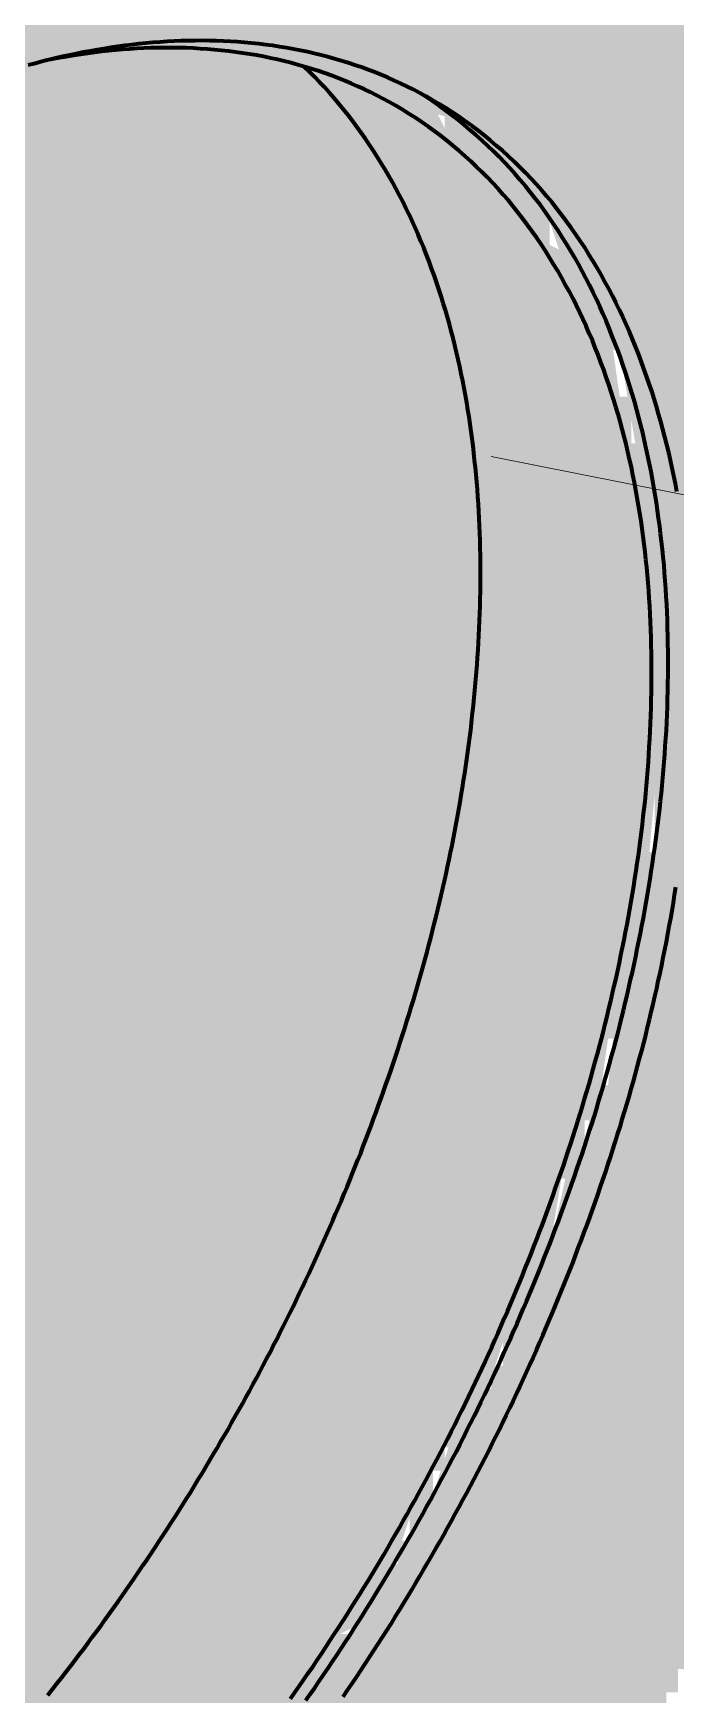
# Model space of a CAD drawing. Header units: millimetres. Extents: x 0 to 420, y 0 to 297.
# Drawn here: x 238.83 to 244.34, y 161.2 to 175.43 of the extents above; entities that cross this region are included whole.
import ezdxf

# ---------------------------------------------------------------- set-up
doc = ezdxf.new("R2010")
doc.units = ezdxf.units.MM
for name, color, linetype, lineweight in [('01-VISIBLE', 7, 'CONTINUOUS', 70), ('08-FINA', 5, 'CONTINUOUS', 18), ('13-GRAFICA', 30, 'CONTINUOUS', 18)]:
    doc.layers.add(name, color=color, linetype=linetype, lineweight=lineweight)

msp = doc.modelspace()

# ---------------------------------------------------------------- hatches: boundary and pattern name
at = {"layer": '08-FINA'}
h = msp.add_hatch(color=7, dxfattribs=at)
h.dxf.hatch_style = 1
edge = h.paths.add_edge_path()
edge.add_arc((242.753, 171.806), 0.6, 0, 360)
at = {"layer": '13-GRAFICA', "true_color": 0x202020}
h = msp.add_hatch(color=7, dxfattribs=at)
h.dxf.hatch_style = 1
h.paths.add_polyline_path([(230.856, 178.118), (231.056, 178.118), (231.156, 178.318), (231.356, 178.318), (231.556, 178.618), (231.756, 178.618), (231.856, 178.818), (232.056, 178.818), (232.256, 179.118), (232.456, 179.118), (232.556, 179.318), (232.756, 179.318), (232.756, 179.418), (232.856, 179.418), (232.956, 179.618), (233.156, 179.618), (233.256, 179.818), (233.456, 179.818), (233.456, 179.918), (233.656, 179.918), (233.656, 180.018), (233.956, 180.018), (233.956, 180.118), (234.156, 180.118), (234.156, 180.218), (234.356, 180.218), (234.356, 180.318), (234.656, 180.318), (234.656, 180.418), (234.856, 180.418), (234.856, 180.518), (235.056, 180.518), (235.056, 180.618), (235.256, 180.618), (235.256, 180.718), (235.556, 180.718), (235.556, 180.818), (235.756, 180.818), (235.756, 180.918), (236.256, 180.918), (236.256, 181.018), (238.556, 181.218), (238.556, 181.118), (239.056, 181.118), (239.056, 181.018), (239.456, 181.018), (239.456, 180.918), (239.956, 180.918), (239.956, 180.818), (240.356, 180.818), (240.356, 180.718), (240.756, 180.618), (240.856, 180.418), (241.256, 180.318), (241.356, 180.118), (241.956, 179.918), (242.056, 179.718), (242.656, 179.518), (242.756, 179.318), (243.156, 179.218), (243.256, 179.018), (243.856, 178.818), (243.956, 178.618), (244.156, 178.618), (244.256, 178.468), (244.256, 171.118), (244.156, 171.118), (244.156, 171.518), (244.056, 171.518), (243.856, 172.718), (243.756, 172.718), (243.756, 173.018), (243.556, 173.118), (243.456, 173.518), (243.356, 173.518), (243.256, 173.818), (243.056, 173.918), (242.956, 174.318), (242.756, 174.318), (242.556, 174.618), (242.356, 174.618), (242.356, 174.718), (242.056, 174.818), (241.956, 175.018), (241.756, 175.018), (241.756, 175.118), (241.256, 175.118), (241.256, 175.218), (240.856, 175.218), (240.856, 175.318), (239.656, 175.318), (239.656, 175.218), (238.556, 175.118), (238.556, 175.018), (238.056, 174.918), (238.056, 174.818), (237.856, 174.818), (237.856, 174.718), (237.656, 174.718), (237.656, 174.618), (237.356, 174.618), (237.356, 174.518), (236.756, 174.318), (236.656, 174.118), (236.456, 174.118), (236.256, 173.818), (236.056, 173.818), (235.956, 173.618), (235.756, 173.618), (235.756, 173.518), (235.656, 173.518), (235.556, 173.318), (235.356, 173.318), (235.256, 173.118), (235.056, 173.118), (235.056, 173.018), (233.256, 171.318), (233.256, 171.118), (233.056, 171.018), (233.056, 170.818), (232.756, 170.618), (232.756, 170.418), (232.456, 170.218), (232.456, 170.018), (232.256, 169.918), (232.256, 169.718), (232.156, 169.718), (232.156, 169.618), (231.956, 169.518), (231.956, 169.318), (231.756, 169.218), (231.756, 169.018), (231.656, 169.018), (231.556, 168.618), (231.356, 168.518), (231.356, 168.318), (231.256, 168.318), (231.256, 168.118), (231.156, 168.118), (231.156, 167.918), (231.056, 167.918), (231.056, 167.718), (230.956, 167.718), (230.756, 167.118), (230.556, 167.018), (230.456, 166.418), (230.356, 166.418), (230.356, 166.218), (230.256, 166.218), (230.056, 165.318), (229.956, 165.318), (229.856, 164.818), (229.756, 164.818), (229.756, 164.518), (229.656, 164.518), (229.556, 163.418), (229.456, 163.418), (229.456, 162.918), (229.356, 162.918), (229.356, 162.418), (229.256, 162.418), (229.256, 176.451)])
h = msp.add_hatch(color=7, dxfattribs=at)
h.dxf.hatch_style = 1
h.paths.add_polyline_path([(244.356, 178.318), (244.556, 178.318), (244.756, 178.018), (244.956, 178.018), (245.056, 177.818), (245.256, 177.818), (245.256, 177.718), (245.756, 177.318), (245.756, 177.118), (245.956, 177.018), (245.956, 176.818), (246.056, 176.818), (246.056, 176.618), (246.256, 176.518), (246.356, 176.118), (246.456, 176.118), (246.556, 175.818), (246.756, 175.718), (246.856, 175.018), (246.956, 175.018), (246.956, 174.618), (247.056, 174.618), (247.056, 174.218), (247.156, 174.218), (247.156, 173.718), (247.256, 173.718), (247.256, 173.318), (247.356, 173.318), (247.356, 169.718), (247.256, 169.718), (247.256, 169.218), (247.156, 169.218), (247.156, 168.718), (247.056, 168.718), (247.056, 168.118), (246.956, 168.118), (246.956, 167.618), (246.856, 167.618), (246.756, 166.718), (246.656, 166.718), (246.656, 166.418), (246.556, 166.418), (246.556, 166.218), (246.456, 166.218), (246.456, 165.918), (246.356, 165.918), (246.156, 165.018), (246.056, 165.018), (246.056, 164.818), (245.956, 164.818), (245.756, 163.918), (245.656, 163.918), (245.656, 163.718), (245.556, 163.718), (245.556, 163.418), (245.356, 163.318), (245.356, 163.118), (245.256, 163.118), (245.256, 162.918), (245.156, 162.918), (245.156, 162.718), (245.056, 162.718), (245.056, 162.518), (244.956, 162.518), (244.956, 162.318), (244.856, 162.318), (244.656, 161.718), (244.456, 161.618), (244.456, 161.418), (244.356, 161.418), (244.356, 161.218), (244.256, 161.218), (244.256, 168.918), (244.256, 171.118), (244.256, 178.468)])
at = {"layer": '13-GRAFICA', "true_color": 0xa5a8ac}
h = msp.add_hatch(color=7, dxfattribs=at)
h.dxf.hatch_style = 1
h.paths.add_polyline_path([(238.556, 175.118), (239.656, 175.218), (239.656, 175.318), (240.856, 175.318), (240.856, 175.218), (241.256, 175.218), (241.256, 175.118), (241.756, 175.118), (241.756, 175.018), (241.956, 175.018), (242.056, 174.818), (242.256, 174.818), (242.356, 174.618), (242.556, 174.618), (242.756, 174.318), (242.956, 174.318), (243.056, 173.918), (243.256, 173.818), (243.256, 173.618), (243.456, 173.518), (243.556, 173.118), (243.756, 173.018), (243.856, 172.318), (243.956, 172.318), (243.956, 171.918), (244.056, 171.918), (244.056, 171.518), (244.156, 171.518), (244.156, 171.118), (244.256, 171.118), (244.256, 168.918), (244.156, 168.918), (244.056, 167.818), (243.956, 167.818), (243.956, 167.318), (243.856, 167.318), (243.856, 166.818), (243.756, 166.818), (243.656, 166.118), (243.556, 166.118), (243.556, 165.918), (243.456, 165.918), (243.456, 165.618), (243.356, 165.618), (243.256, 165.018), (243.156, 165.018), (243.156, 164.818), (243.056, 164.818), (242.956, 164.218), (242.856, 164.218), (242.656, 163.618), (242.456, 163.518), (242.456, 163.318), (242.356, 163.318), (242.356, 163.118), (242.256, 163.118), (242.256, 162.918), (242.156, 162.918), (242.156, 162.718), (242.056, 162.718), (241.856, 162.118), (241.656, 162.018), (241.656, 161.818), (241.456, 161.718), (241.456, 161.518), (241.156, 161.318), (241.156, 161.118), (240.956, 161.018), (240.956, 160.818), (240.656, 160.618), (240.656, 160.418), (240.356, 160.218), (240.356, 160.018), (240.256, 160.018), (238.556, 158.233), (238.556, 165.818), (238.556, 175.018)])
at = {"layer": '13-GRAFICA', "true_color": 0x202020}
h = msp.add_hatch(color=7, dxfattribs=at)
h.dxf.hatch_style = 1
h.paths.add_polyline_path([(244.256, 161.018), (244.156, 161.018), (243.956, 160.418), (243.856, 160.418), (243.756, 160.118), (243.456, 159.918), (243.456, 159.718), (243.156, 159.518), (243.156, 159.318), (243.056, 159.318), (242.956, 159.018), (242.656, 158.818), (242.656, 158.618), (242.356, 158.418), (242.356, 158.218), (242.256, 158.218), (242.156, 157.918), (241.856, 157.718), (241.856, 157.518), (241.756, 157.518), (239.256, 154.918), (239.056, 154.918), (238.856, 154.618), (238.656, 154.618), (238.556, 154.418), (238.356, 154.418), (238.156, 154.118), (237.956, 154.118), (237.856, 153.918), (237.656, 153.918), (237.456, 153.618), (237.256, 153.618), (237.256, 153.518), (236.956, 153.418), (236.856, 153.218), (236.356, 153.118), (236.356, 153.018), (236.156, 153.018), (236.156, 152.918), (235.956, 152.918), (235.956, 152.818), (235.756, 152.818), (235.756, 152.718), (235.456, 152.718), (235.456, 152.618), (235.256, 152.618), (235.256, 152.518), (235.056, 152.518), (235.056, 152.418), (234.756, 152.418), (234.756, 152.318), (234.556, 152.318), (234.556, 152.218), (234.356, 152.218), (234.356, 152.118), (231.656, 151.818), (231.656, 151.918), (231.256, 151.918), (231.256, 152.018), (230.756, 152.018), (230.756, 152.118), (230.356, 152.118), (230.356, 152.218), (229.856, 152.218), (229.856, 152.318), (229.456, 152.418), (229.356, 152.618), (229.256, 152.651), (229.256, 159.918), (229.356, 159.918), (229.356, 159.518), (229.456, 159.518), (229.456, 159.118), (229.556, 159.118), (229.556, 158.718), (229.656, 158.718), (229.656, 158.218), (229.756, 158.218), (229.856, 157.918), (230.056, 157.818), (230.056, 157.618), (230.156, 157.618), (230.156, 157.418), (230.356, 157.318), (230.456, 156.918), (230.556, 156.918), (230.656, 156.718), (230.856, 156.718), (230.956, 156.518), (231.156, 156.518), (231.356, 156.218), (231.756, 156.118), (231.756, 156.018), (232.656, 155.918), (232.656, 155.818), (233.756, 155.818), (233.756, 155.918), (234.956, 156.018), (234.956, 156.118), (235.156, 156.118), (235.156, 156.218), (235.356, 156.218), (235.356, 156.318), (235.656, 156.318), (235.656, 156.418), (235.856, 156.418), (235.856, 156.518), (236.056, 156.518), (236.056, 156.618), (236.256, 156.618), (236.256, 156.718), (236.756, 156.818), (236.956, 157.118), (237.156, 157.118), (237.256, 157.318), (237.456, 157.318), (237.656, 157.618), (237.856, 157.618), (238.056, 157.918), (238.256, 157.918), (238.256, 158.018), (240.356, 160.018), (240.356, 160.218), (240.656, 160.418), (240.656, 160.618), (240.956, 160.818), (240.956, 161.018), (241.156, 161.118), (241.156, 161.318), (241.456, 161.518), (241.456, 161.718), (241.556, 161.718), (241.656, 162.018), (241.856, 162.118), (241.856, 162.318), (241.956, 162.318), (241.956, 162.518), (242.056, 162.518), (242.056, 162.718), (242.156, 162.718), (242.156, 162.918), (242.256, 162.918), (242.456, 163.518), (242.656, 163.618), (242.656, 163.818), (242.756, 163.818), (242.756, 164.018), (242.856, 164.018), (242.856, 164.218), (242.956, 164.218), (243.056, 164.818), (243.156, 164.818), (243.156, 165.018), (243.256, 165.018), (243.456, 165.918), (243.556, 165.918), (243.656, 166.418), (243.756, 166.418), (243.856, 167.318), (243.956, 167.318), (243.956, 167.818), (244.056, 167.818), (244.056, 168.418), (244.156, 168.418), (244.156, 168.918), (244.256, 168.918), (244.256, 161.218)])

# ---------------------------------------------------------------- linework, layer by layer
at = {"layer": '01-VISIBLE'}
for points in [[(242.247, 174.862), (242.194, 174.891), (242.141, 174.92), (242.088, 174.948), (242.034, 174.975), (241.979, 175.002), (241.924, 175.027), (241.869, 175.051), (241.813, 175.075), (241.757, 175.097), (241.701, 175.119), (241.644, 175.14), (241.587, 175.159), (241.529, 175.178), (241.472, 175.196), (241.413, 175.213), (241.355, 175.229), (241.297, 175.244), (241.238, 175.258), (241.179, 175.272), (241.12, 175.284), (241.06, 175.296), (241.001, 175.306), (240.941, 175.316), (240.881, 175.325), (240.822, 175.333), (240.762, 175.34), (240.701, 175.346), (240.641, 175.352), (240.581, 175.357), (240.521, 175.36), (240.46, 175.363), (240.4, 175.366), (240.339, 175.367), (240.279, 175.368), (240.218, 175.367), (240.158, 175.366), (240.098, 175.365), (240.037, 175.362), (239.977, 175.359), (239.916, 175.355), (239.856, 175.351), (239.796, 175.345), (239.736, 175.339), (239.676, 175.333), (239.616, 175.325), (239.556, 175.317), (239.496, 175.309), (239.436, 175.299), (239.377, 175.289), (239.317, 175.279), (239.258, 175.268), (239.198, 175.256), (239.139, 175.244), (239.08, 175.231), (239.021, 175.217), (238.962, 175.203), (238.904, 175.188), (238.845, 175.173), (238.787, 175.157)], [(241.935, 174.811), (241.882, 174.841), (241.829, 174.87), (241.775, 174.898), (241.721, 174.925), (241.666, 174.951), (241.611, 174.976), (241.555, 175.001), (241.5, 175.024), (241.443, 175.046), (241.387, 175.068), (241.329, 175.088), (241.272, 175.108), (241.214, 175.127), (241.156, 175.144), (241.098, 175.161), (241.04, 175.177), (240.981, 175.192), (240.922, 175.206), (240.863, 175.219), (240.803, 175.231), (240.744, 175.242), (240.684, 175.252), (240.624, 175.261), (240.564, 175.27), (240.504, 175.278), (240.444, 175.284), (240.383, 175.29), (240.323, 175.295), (240.262, 175.299), (240.202, 175.302), (240.141, 175.305), (240.081, 175.307), (240.02, 175.307), (239.959, 175.307), (239.899, 175.307), (239.838, 175.305), (239.777, 175.303), (239.717, 175.3), (239.656, 175.296), (239.596, 175.291), (239.536, 175.286), (239.475, 175.28), (239.415, 175.274), (239.355, 175.266), (239.295, 175.258), (239.235, 175.25), (239.175, 175.24), (239.115, 175.23), (239.055, 175.22), (238.996, 175.208), (238.936, 175.197)], [(238.955, 161.196), (238.994, 161.245), (239.033, 161.294), (239.071, 161.344), (239.11, 161.393), (239.148, 161.443), (239.186, 161.492), (239.224, 161.542), (239.262, 161.592), (239.299, 161.642), (239.336, 161.692), (239.374, 161.743), (239.411, 161.793), (239.447, 161.844), (239.484, 161.894), (239.52, 161.945), (239.557, 161.996), (239.593, 162.047), (239.629, 162.099), (239.664, 162.15), (239.7, 162.202), (239.735, 162.253), (239.77, 162.305), (239.805, 162.357), (239.84, 162.409), (239.875, 162.461), (239.909, 162.513), (239.944, 162.565), (239.978, 162.618), (240.012, 162.67), (240.045, 162.723), (240.079, 162.776), (240.112, 162.829), (240.146, 162.882), (240.179, 162.935), (240.211, 162.988), (240.244, 163.042), (240.277, 163.095), (240.309, 163.149), (240.341, 163.202), (240.373, 163.256), (240.405, 163.31), (240.436, 163.364), (240.468, 163.418), (240.499, 163.472), (240.53, 163.527), (240.561, 163.581), (240.591, 163.636), (240.622, 163.69), (240.652, 163.745), (240.682, 163.8), (240.712, 163.855), (240.742, 163.91), (240.771, 163.965), (240.8, 164.021), (240.83, 164.076), (240.859, 164.131), (240.887, 164.187), (240.916, 164.243), (240.944, 164.298), (240.972, 164.354), (241, 164.41), (241.028, 164.466), (241.056, 164.522), (241.083, 164.579), (241.11, 164.635), (241.137, 164.691), (241.164, 164.748), (241.191, 164.805), (241.217, 164.861), (241.244, 164.918), (241.27, 164.975), (241.295, 165.032), (241.321, 165.089), (241.346, 165.146), (241.372, 165.203), (241.397, 165.261), (241.421, 165.318), (241.446, 165.376), (241.471, 165.433), (241.495, 165.491), (241.519, 165.549), (241.543, 165.607), (241.566, 165.665), (241.589, 165.723), (241.613, 165.781), (241.636, 165.839), (241.658, 165.897), (241.681, 165.956), (241.703, 166.014), (241.725, 166.073), (241.747, 166.131), (241.769, 166.19), (241.79, 166.249), (241.812, 166.308), (241.833, 166.367), (241.853, 166.426), (241.874, 166.485), (241.894, 166.544), (241.914, 166.603), (241.934, 166.662), (241.954, 166.722), (241.973, 166.781), (241.993, 166.841), (242.012, 166.9), (242.03, 166.96), (242.049, 167.02), (242.067, 167.08), (242.085, 167.14), (242.103, 167.2), (242.12, 167.26), (242.138, 167.32), (242.155, 167.38), (242.172, 167.44), (242.188, 167.501), (242.205, 167.561), (242.221, 167.621), (242.237, 167.682), (242.252, 167.743), (242.267, 167.803), (242.283, 167.864), (242.297, 167.925), (242.312, 167.986), (242.326, 168.046), (242.34, 168.107), (242.354, 168.168), (242.368, 168.23), (242.381, 168.291), (242.394, 168.352), (242.407, 168.413), (242.419, 168.474), (242.431, 168.536), (242.443, 168.597), (242.455, 168.659), (242.466, 168.72), (242.477, 168.782), (242.488, 168.844), (242.498, 168.905), (242.508, 168.967), (242.518, 169.029), (242.528, 169.091), (242.537, 169.152), (242.546, 169.214), (242.555, 169.276), (242.563, 169.338), (242.571, 169.4), (242.579, 169.462), (242.586, 169.525), (242.593, 169.587), (242.6, 169.649), (242.606, 169.711), (242.612, 169.773), (242.618, 169.836), (242.624, 169.898), (242.629, 169.96), (242.634, 170.023), (242.638, 170.085), (242.642, 170.148), (242.646, 170.21), (242.649, 170.273), (242.652, 170.335), (242.655, 170.398), (242.657, 170.46), (242.659, 170.523), (242.661, 170.585), (242.662, 170.648), (242.662, 170.71), (242.663, 170.773), (242.663, 170.835), (242.663, 170.898), (242.662, 170.961), (242.661, 171.023), (242.659, 171.086), (242.657, 171.148), (242.655, 171.211), (242.652, 171.273), (242.648, 171.336), (242.645, 171.398), (242.641, 171.461), (242.636, 171.523), (242.631, 171.585), (242.626, 171.648), (242.62, 171.71), (242.613, 171.772), (242.606, 171.834), (242.599, 171.897), (242.591, 171.959), (242.583, 172.021), (242.574, 172.083), (242.565, 172.144), (242.555, 172.206), (242.545, 172.268), (242.534, 172.33), (242.523, 172.391), (242.511, 172.453), (242.498, 172.514), (242.486, 172.575), (242.472, 172.636), (242.458, 172.697), (242.443, 172.758), (242.428, 172.819), (242.413, 172.879), (242.396, 172.94), (242.379, 173), (242.362, 173.06), (242.344, 173.12), (242.325, 173.18), (242.306, 173.239), (242.286, 173.298), (242.265, 173.358), (242.244, 173.416), (242.222, 173.475), (242.2, 173.533), (242.177, 173.592), (242.153, 173.649), (242.128, 173.707), (242.103, 173.764), (242.077, 173.821), (242.051, 173.878), (242.024, 173.934), (241.996, 173.99), (241.967, 174.046), (241.938, 174.101), (241.908, 174.156), (241.877, 174.21), (241.845, 174.264), (241.813, 174.318), (241.78, 174.371), (241.746, 174.424), (241.712, 174.476), (241.677, 174.528), (241.641, 174.579), (241.604, 174.63), (241.566, 174.68), (241.528, 174.729), (241.489, 174.778), (241.449, 174.827), (241.409, 174.874), (241.368, 174.921), (241.326, 174.968), (241.283, 175.013), (241.239, 175.058), (241.195, 175.103), (241.15, 175.146)], [(241.034, 161.164), (241.073, 161.219), (241.111, 161.274), (241.149, 161.328), (241.187, 161.384), (241.225, 161.439), (241.262, 161.494), (241.299, 161.55), (241.337, 161.605), (241.373, 161.661), (241.41, 161.717), (241.446, 161.773), (241.483, 161.829), (241.519, 161.885), (241.555, 161.942), (241.59, 161.998), (241.626, 162.055), (241.661, 162.112), (241.696, 162.169), (241.731, 162.226), (241.765, 162.283), (241.799, 162.341), (241.834, 162.398), (241.868, 162.456), (241.901, 162.513), (241.935, 162.571), (241.968, 162.629), (242.001, 162.687), (242.034, 162.745), (242.067, 162.804), (242.099, 162.862), (242.132, 162.921), (242.164, 162.979), (242.195, 163.038), (242.227, 163.097), (242.258, 163.156), (242.29, 163.215), (242.321, 163.274), (242.351, 163.334), (242.382, 163.393), (242.412, 163.453), (242.442, 163.512), (242.472, 163.572), (242.502, 163.632), (242.531, 163.692), (242.56, 163.752), (242.589, 163.812), (242.618, 163.873), (242.647, 163.933), (242.675, 163.994), (242.703, 164.054), (242.731, 164.115), (242.759, 164.176), (242.786, 164.237), (242.813, 164.298), (242.84, 164.359), (242.867, 164.421), (242.893, 164.482), (242.92, 164.543), (242.946, 164.605), (242.971, 164.667), (242.997, 164.728), (243.022, 164.79), (243.047, 164.852), (243.072, 164.914), (243.097, 164.976), (243.121, 165.039), (243.145, 165.101), (243.169, 165.163), (243.193, 165.226), (243.216, 165.289), (243.239, 165.351), (243.262, 165.414), (243.285, 165.477), (243.307, 165.54), (243.329, 165.603), (243.351, 165.666), (243.373, 165.73), (243.394, 165.793), (243.415, 165.856), (243.436, 165.92), (243.456, 165.983), (243.477, 166.047), (243.497, 166.111), (243.517, 166.175), (243.536, 166.239), (243.555, 166.303), (243.574, 166.367), (243.593, 166.431), (243.611, 166.495), (243.63, 166.56), (243.647, 166.624), (243.665, 166.688), (243.682, 166.753), (243.699, 166.818), (243.716, 166.882), (243.732, 166.947), (243.749, 167.012), (243.764, 167.077), (243.78, 167.142), (243.795, 167.207), (243.81, 167.272), (243.825, 167.337), (243.839, 167.403), (243.853, 167.468), (243.867, 167.533), (243.88, 167.599), (243.894, 167.664), (243.906, 167.73), (243.919, 167.796), (243.931, 167.861), (243.943, 167.927), (243.954, 167.993), (243.965, 168.059), (243.976, 168.125), (243.987, 168.191), (243.997, 168.257), (244.007, 168.323), (244.016, 168.389), (244.025, 168.456), (244.034, 168.522), (244.043, 168.588), (244.051, 168.654), (244.058, 168.721), (244.066, 168.787), (244.073, 168.854), (244.079, 168.92), (244.085, 168.987), (244.091, 169.053), (244.097, 169.12), (244.102, 169.187), (244.106, 169.253), (244.11, 169.32), (244.114, 169.387), (244.118, 169.454), (244.121, 169.52), (244.123, 169.587), (244.126, 169.654), (244.127, 169.721), (244.129, 169.788), (244.13, 169.854), (244.13, 169.921), (244.13, 169.988), (244.13, 170.055), (244.129, 170.122), (244.127, 170.189), (244.126, 170.255), (244.123, 170.322), (244.121, 170.389), (244.117, 170.456), (244.114, 170.523), (244.109, 170.589), (244.105, 170.656), (244.1, 170.723), (244.094, 170.789), (244.088, 170.856), (244.081, 170.922), (244.073, 170.989), (244.066, 171.055), (244.057, 171.121), (244.048, 171.188), (244.039, 171.254), (244.029, 171.32), (244.018, 171.386), (244.007, 171.452), (243.995, 171.518), (243.982, 171.583), (243.969, 171.649), (243.956, 171.714), (243.941, 171.779), (243.927, 171.845), (243.911, 171.91), (243.895, 171.974), (243.878, 172.039), (243.86, 172.104), (243.842, 172.168), (243.823, 172.232), (243.804, 172.296), (243.784, 172.36), (243.763, 172.423), (243.741, 172.486), (243.719, 172.549), (243.695, 172.612), (243.672, 172.675), (243.647, 172.737), (243.622, 172.799), (243.595, 172.86), (243.569, 172.921), (243.541, 172.982), (243.512, 173.043), (243.483, 173.103), (243.453, 173.162), (243.422, 173.222), (243.39, 173.28), (243.358, 173.339), (243.325, 173.397), (243.29, 173.454), (243.255, 173.511), (243.219, 173.568), (243.183, 173.623), (243.145, 173.679), (243.107, 173.733), (243.067, 173.787), (243.027, 173.841), (242.986, 173.894), (242.944, 173.946), (242.902, 173.997), (242.858, 174.048), (242.814, 174.098), (242.768, 174.147), (242.722, 174.195), (242.675, 174.243), (242.627, 174.29), (242.579, 174.335), (242.529, 174.38), (242.479, 174.424), (242.428, 174.468), (242.376, 174.51), (242.323, 174.551), (242.27, 174.591), (242.216, 174.63), (242.161, 174.669), (242.106, 174.706), (242.049, 174.742), (241.992, 174.777), (241.935, 174.811)], [(241.165, 161.148), (241.204, 161.203), (241.242, 161.258), (241.28, 161.314), (241.318, 161.37), (241.356, 161.426), (241.394, 161.482), (241.431, 161.538), (241.468, 161.594), (241.505, 161.651), (241.542, 161.707), (241.578, 161.764), (241.615, 161.821), (241.651, 161.878), (241.687, 161.935), (241.723, 161.992), (241.758, 162.05), (241.793, 162.107), (241.829, 162.165), (241.863, 162.223), (241.898, 162.281), (241.933, 162.339), (241.967, 162.397), (242.001, 162.455), (242.035, 162.513), (242.068, 162.572), (242.102, 162.63), (242.135, 162.689), (242.168, 162.748), (242.201, 162.807), (242.234, 162.866), (242.266, 162.925), (242.298, 162.985), (242.33, 163.044), (242.362, 163.104), (242.393, 163.163), (242.424, 163.223), (242.456, 163.283), (242.486, 163.343), (242.517, 163.403), (242.547, 163.464), (242.578, 163.524), (242.608, 163.584), (242.637, 163.645), (242.667, 163.706), (242.696, 163.767), (242.725, 163.827), (242.754, 163.888), (242.783, 163.95), (242.811, 164.011), (242.839, 164.072), (242.867, 164.134), (242.895, 164.195), (242.923, 164.257), (242.95, 164.318), (242.977, 164.38), (243.004, 164.442), (243.03, 164.504), (243.057, 164.566), (243.083, 164.629), (243.109, 164.691), (243.134, 164.753), (243.16, 164.816), (243.185, 164.879), (243.21, 164.941), (243.234, 165.004), (243.259, 165.067), (243.283, 165.13), (243.307, 165.193), (243.331, 165.256), (243.354, 165.32), (243.377, 165.383), (243.4, 165.446), (243.423, 165.51), (243.445, 165.574), (243.468, 165.637), (243.49, 165.701), (243.511, 165.765), (243.533, 165.829), (243.554, 165.893), (243.575, 165.957), (243.595, 166.022), (243.616, 166.086), (243.636, 166.15), (243.656, 166.215), (243.675, 166.28), (243.695, 166.344), (243.714, 166.409), (243.732, 166.474), (243.751, 166.539), (243.769, 166.604), (243.787, 166.669), (243.805, 166.734), (243.822, 166.799), (243.839, 166.864), (243.856, 166.93), (243.872, 166.995), (243.888, 167.061), (243.904, 167.126), (243.92, 167.192), (243.935, 167.258), (243.95, 167.324), (243.965, 167.389), (243.979, 167.455), (243.993, 167.521), (244.007, 167.587), (244.021, 167.654), (244.034, 167.72), (244.047, 167.786), (244.059, 167.852), (244.071, 167.919), (244.083, 167.985), (244.095, 168.052), (244.106, 168.118), (244.117, 168.185), (244.127, 168.251), (244.138, 168.318), (244.147, 168.385), (244.157, 168.452), (244.166, 168.519), (244.175, 168.586), (244.183, 168.653), (244.191, 168.72), (244.199, 168.787), (244.207, 168.854), (244.213, 168.921), (244.22, 168.988), (244.226, 169.055), (244.232, 169.122), (244.238, 169.19), (244.243, 169.257), (244.247, 169.324), (244.252, 169.392), (244.256, 169.459), (244.259, 169.526), (244.262, 169.594), (244.265, 169.661), (244.267, 169.729), (244.269, 169.796), (244.27, 169.864), (244.271, 169.931), (244.272, 169.999), (244.272, 170.066), (244.271, 170.134), (244.27, 170.201), (244.269, 170.269), (244.267, 170.336), (244.265, 170.404), (244.262, 170.471), (244.259, 170.538), (244.255, 170.606), (244.251, 170.673), (244.246, 170.74), (244.241, 170.808), (244.236, 170.875), (244.229, 170.942), (244.223, 171.009), (244.215, 171.076), (244.207, 171.144), (244.199, 171.21), (244.19, 171.277), (244.181, 171.344), (244.171, 171.411), (244.16, 171.478), (244.149, 171.544), (244.137, 171.611), (244.125, 171.677), (244.112, 171.743), (244.098, 171.809), (244.084, 171.875), (244.069, 171.941), (244.053, 172.007), (244.037, 172.072), (244.021, 172.138), (244.003, 172.203), (243.985, 172.268), (243.966, 172.333), (243.947, 172.397), (243.927, 172.462), (243.906, 172.526), (243.884, 172.59), (243.862, 172.654), (243.839, 172.717), (243.815, 172.78), (243.79, 172.843), (243.765, 172.906), (243.739, 172.968), (243.712, 173.03), (243.685, 173.091), (243.656, 173.153), (243.627, 173.214), (243.597, 173.274), (243.566, 173.334), (243.535, 173.394), (243.502, 173.453), (243.469, 173.512), (243.435, 173.57), (243.4, 173.628), (243.364, 173.685), (243.328, 173.742), (243.29, 173.798), (243.252, 173.853), (243.213, 173.908), (243.173, 173.963), (243.132, 174.016), (243.09, 174.069), (243.048, 174.122), (243.004, 174.173), (242.96, 174.224), (242.915, 174.274), (242.869, 174.324), (242.822, 174.372), (242.774, 174.42), (242.726, 174.467), (242.676, 174.513), (242.626, 174.558), (242.575, 174.602), (242.523, 174.646), (242.471, 174.688), (242.417, 174.729), (242.363, 174.77), (242.309, 174.809), (242.253, 174.848), (242.197, 174.885), (242.14, 174.921)], [(244.346, 171.506), (244.333, 171.573), (244.32, 171.64), (244.306, 171.706), (244.291, 171.773), (244.276, 171.839), (244.26, 171.906), (244.244, 171.972), (244.227, 172.038), (244.209, 172.103), (244.19, 172.169), (244.171, 172.234), (244.151, 172.299), (244.131, 172.364), (244.109, 172.429), (244.087, 172.493), (244.064, 172.557), (244.041, 172.621), (244.017, 172.685), (243.991, 172.748), (243.966, 172.811), (243.939, 172.874), (243.912, 172.936), (243.883, 172.998), (243.854, 173.06), (243.824, 173.121), (243.794, 173.182), (243.762, 173.242), (243.73, 173.302), (243.697, 173.362), (243.663, 173.421), (243.628, 173.479), (243.592, 173.537), (243.556, 173.595), (243.518, 173.652), (243.48, 173.708), (243.441, 173.764), (243.401, 173.819), (243.36, 173.873), (243.318, 173.927), (243.276, 173.98), (243.232, 174.033), (243.188, 174.084), (243.142, 174.135), (243.096, 174.185), (243.049, 174.234), (243.001, 174.283), (242.953, 174.33), (242.903, 174.377), (242.853, 174.423), (242.801, 174.468), (242.749, 174.512), (242.697, 174.555), (242.643, 174.597), (242.589, 174.638), (242.533, 174.678), (242.478, 174.717), (242.421, 174.755), (242.364, 174.791), (242.306, 174.827), (242.247, 174.862)], [(241.485, 161.181), (241.524, 161.237), (241.562, 161.294), (241.6, 161.35), (241.637, 161.407), (241.675, 161.464), (241.712, 161.521), (241.749, 161.578), (241.786, 161.635), (241.823, 161.692), (241.86, 161.75), (241.896, 161.807), (241.932, 161.865), (241.968, 161.923), (242.003, 161.981), (242.039, 162.039), (242.074, 162.098), (242.109, 162.156), (242.144, 162.215), (242.178, 162.273), (242.213, 162.332), (242.247, 162.391), (242.281, 162.45), (242.315, 162.509), (242.348, 162.568), (242.381, 162.628), (242.415, 162.687), (242.447, 162.747), (242.48, 162.807), (242.512, 162.867), (242.545, 162.927), (242.577, 162.987), (242.608, 163.047), (242.64, 163.107), (242.671, 163.168), (242.702, 163.228), (242.733, 163.289), (242.764, 163.35), (242.794, 163.411), (242.825, 163.472), (242.855, 163.533), (242.884, 163.594), (242.914, 163.656), (242.943, 163.717), (242.972, 163.779), (243.001, 163.84), (243.03, 163.902), (243.058, 163.964), (243.086, 164.026), (243.114, 164.088), (243.142, 164.15), (243.169, 164.213), (243.197, 164.275), (243.224, 164.338), (243.25, 164.4), (243.277, 164.463), (243.303, 164.526), (243.329, 164.589), (243.355, 164.652), (243.38, 164.715), (243.406, 164.778), (243.431, 164.842), (243.456, 164.905), (243.48, 164.969), (243.504, 165.032), (243.529, 165.096), (243.552, 165.16), (243.576, 165.224), (243.599, 165.288), (243.622, 165.352), (243.645, 165.416), (243.668, 165.48), (243.69, 165.544), (243.712, 165.609), (243.734, 165.673), (243.755, 165.738), (243.776, 165.803), (243.797, 165.868), (243.818, 165.932), (243.838, 165.997), (243.859, 166.062), (243.878, 166.128), (243.898, 166.193), (243.917, 166.258), (243.936, 166.324), (243.955, 166.389), (243.974, 166.455), (243.992, 166.52), (244.01, 166.586), (244.027, 166.652), (244.045, 166.718), (244.062, 166.783), (244.079, 166.849), (244.095, 166.916), (244.111, 166.982), (244.127, 167.048), (244.143, 167.114), (244.158, 167.181), (244.173, 167.247), (244.187, 167.314), (244.202, 167.38), (244.216, 167.447), (244.229, 167.514), (244.243, 167.58), (244.256, 167.647), (244.268, 167.714), (244.281, 167.781), (244.293, 167.848), (244.305, 167.915), (244.316, 167.982), (244.327, 168.05), (244.338, 168.117)]]:
    msp.add_lwpolyline(points, dxfattribs=at)
at = {"layer": '08-FINA'}
msp.add_line((279.077, 164.586), (242.753, 171.806), dxfattribs=at)

doc.saveas('drawing.dxf')
